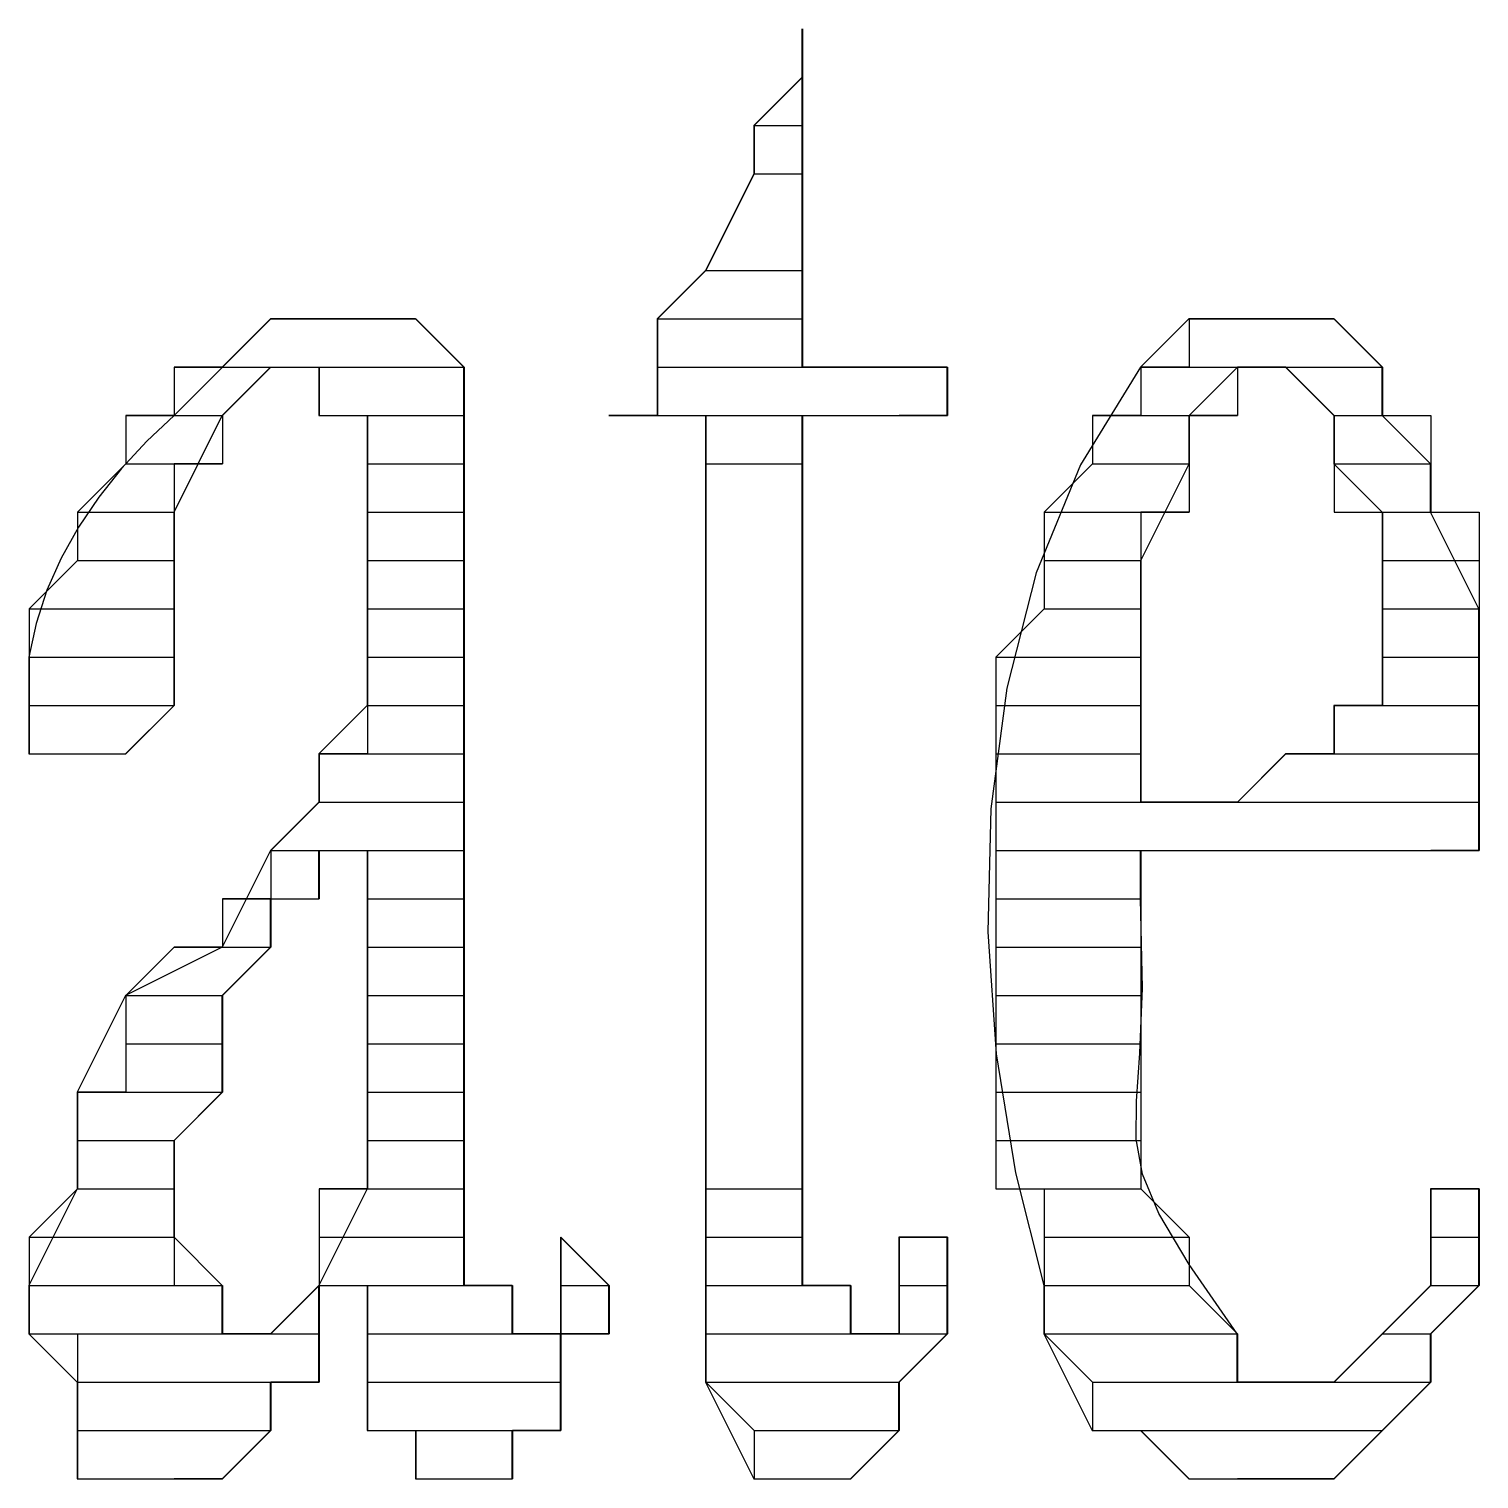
# Model space of a CAD drawing. Header units: metres. Extents: x 45 to 1207, y 17 to 774.
# Drawn here: x 1049.04 to 1056.24, y 48.72 to 55.92 of the extents above; entities that cross this region are included whole.
import ezdxf

# ---------------------------------------------------------------- set-up
doc = ezdxf.new("R2010")
doc.units = ezdxf.units.M

msp = doc.modelspace()

# ---------------------------------------------------------------- linework, layer by layer
for p, q in [((1052.8795, 55.68), (1052.8795, 55.92)), ((1052.8795, 55.92), (1052.8795, 55.68)), ((1052.88, 55.92), (1052.88, 55.92)), ((1052.88, 55.92), (1052.88, 55.68)), ((1052.88, 55.92), (1052.88, 55.68)), ((1052.8795, 55.68), (1052.6395, 55.44)), ((1052.88, 55.68), (1052.64, 55.44)), ((1052.8795, 54.24), (1052.8795, 55.68)), ((1052.88, 55.68), (1052.88, 55.68)), ((1052.88, 55.68), (1052.88, 55.68)), ((1052.88, 55.68), (1052.88, 55.68)), ((1052.88, 55.68), (1052.88, 55.68)), ((1052.88, 55.68), (1052.88, 55.68)), ((1052.88, 55.68), (1052.88, 55.68)), ((1052.88, 55.68), (1052.88, 55.44)), ((1052.6395, 55.44), (1052.6395, 55.2)), ((1052.64, 55.44), (1052.88, 55.44)), ((1052.64, 55.44), (1052.64, 55.2)), ((1052.64, 55.44), (1052.88, 55.44)), ((1052.88, 55.44), (1052.88, 55.2)), ((1052.6395, 55.2), (1052.3995, 54.72)), ((1052.64, 55.2), (1052.4, 54.72)), ((1052.64, 55.2), (1052.88, 55.2)), ((1052.64, 55.2), (1052.88, 55.2)), ((1052.88, 55.2), (1052.88, 54.72)), ((1052.3995, 54.72), (1052.1595, 54.48)), ((1052.4, 54.72), (1052.16, 54.48)), ((1052.4, 54.72), (1052.88, 54.72)), ((1052.4, 54.72), (1052.88, 54.72)), ((1052.88, 54.72), (1052.88, 54.48)), ((1050.2395, 54.48), (1049.7595, 54)), ((1050.24, 54.48), (1050, 54.24)), ((1050.9595, 54.48), (1050.2395, 54.48)), ((1050.48, 54.48), (1050.24, 54.48)), ((1050.24, 54.48), (1050.96, 54.48)), ((1050.24, 54.48), (1050.96, 54.48)), ((1050.24, 54.48), (1050.96, 54.48)), ((1050.24, 54.48), (1050.96, 54.48)), ((1050.24, 54.48), (1050.96, 54.48)), ((1050.24, 54.48), (1050.96, 54.48)), ((1050.48, 54.48), (1050.72, 54.48)), ((1050.48, 54.48), (1050.96, 54.48)), ((1051.1995, 54.24), (1050.9595, 54.48)), ((1050.96, 54.48), (1051.2, 54.24)), ((1052.1595, 54.48), (1052.1595, 54)), ((1052.16, 54.48), (1052.88, 54.48)), ((1052.16, 54.48), (1052.16, 54.24)), ((1052.16, 54.48), (1052.88, 54.48)), ((1052.88, 54.48), (1052.88, 54.24)), ((1054.7996, 54.48), (1054.5596, 54.24)), ((1055.5195, 54.48), (1054.7996, 54.48)), ((1055.28, 54.48), (1054.8, 54.48)), ((1054.8, 54.48), (1055.52, 54.48)), ((1054.8, 54.48), (1054.8, 54.24)), ((1054.8, 54.48), (1055.52, 54.48)), ((1055.7595, 54.24), (1055.5195, 54.48)), ((1055.52, 54.48), (1055.76, 54.24)), ((1050, 54.24), (1049.76, 54.24)), ((1049.76, 54.24), (1051.2, 54.24)), ((1049.76, 54.24), (1050.24, 54.24)), ((1049.76, 54.24), (1050.24, 54.24)), ((1049.76, 54.24), (1050.24, 54.24)), ((1049.76, 54.24), (1050.24, 54.24)), ((1049.76, 54.24), (1049.76, 54)), ((1049.76, 54.24), (1050.24, 54.24)), ((1049.9995, 54), (1050.2395, 54.24)), ((1050, 54.24), (1051.2, 54.24)), ((1050, 54.24), (1051.2, 54.24)), ((1050, 54.24), (1051.2, 54.24)), ((1050, 54.24), (1051.2, 54.24)), ((1050, 54.24), (1051.2, 54.24)), ((1050, 54.24), (1051.2, 54.24)), ((1050.24, 54.24), (1050, 54)), ((1050.2395, 54.24), (1050.4795, 54.24)), ((1050.24, 54.24), (1051.2, 54.24)), ((1050.24, 54.24), (1051.2, 54.24)), ((1050.4795, 54.24), (1050.4795, 54)), ((1050.48, 54.24), (1051.2, 54.24)), ((1050.48, 54.24), (1051.2, 54.24)), ((1050.48, 54.24), (1050.48, 54)), ((1050.48, 54.24), (1051.2, 54.24)), ((1051.1995, 53.76), (1051.1995, 54.24)), ((1051.2, 54.24), (1051.2, 54)), ((1052.16, 54.24), (1052.88, 54.24)), ((1052.16, 54.24), (1053.6, 54.24)), ((1052.16, 54.24), (1053.6, 54.24)), ((1052.16, 54.24), (1053.6, 54.24)), ((1052.16, 54.24), (1053.6, 54.24)), ((1052.16, 54.24), (1052.16, 54)), ((1052.16, 54.24), (1053.6, 54.24)), ((1053.5995, 54.24), (1052.8795, 54.24)), ((1052.88, 54.24), (1053.36, 54.24)), ((1053.36, 54.24), (1053.36, 54.24)), ((1053.5995, 54), (1053.5995, 54.24)), ((1053.6, 54.24), (1053.6, 54)), ((1054.8, 54.24), (1054.5601, 54.24)), ((1054.5601, 54.24), (1055.76, 54.24)), ((1054.5601, 54.24), (1055.76, 54.24)), ((1054.5601, 54.24), (1055.76, 54.24)), ((1054.5601, 54.24), (1055.04, 54.24)), ((1054.5601, 54.24), (1055.28, 54.24)), ((1054.5601, 54.24), (1054.5601, 54)), ((1054.5601, 54.24), (1055.04, 54.24)), ((1054.7999, 54), (1055.0399, 54.24)), ((1054.8, 54.24), (1055.76, 54.24)), ((1054.8, 54.24), (1055.76, 54.24)), ((1055.0399, 54.24), (1055.2799, 54.24)), ((1055.28, 54.24), (1055.04, 54.24)), ((1055.04, 54.24), (1055.04, 54)), ((1055.2799, 54.24), (1055.5199, 54)), ((1055.28, 54.24), (1055.76, 54.24)), ((1055.28, 54.24), (1055.76, 54.24)), ((1055.28, 54.24), (1055.52, 54)), ((1055.28, 54.24), (1055.76, 54.24)), ((1055.7595, 54), (1055.7595, 54.24)), ((1055.76, 54.24), (1055.76, 54)), ((1049.76, 54), (1049.52, 54)), ((1049.52, 54), (1050, 54)), ((1049.52, 54), (1050, 54)), ((1049.52, 54), (1050, 54)), ((1049.52, 54), (1049.52, 53.76)), ((1049.52, 54), (1050, 54)), ((1049.7595, 53.52), (1049.9995, 54)), ((1049.76, 54), (1050, 54)), ((1049.76, 54), (1050, 54)), ((1049.76, 54), (1050, 54)), ((1049.76, 54), (1050, 54)), ((1050, 54), (1050, 53.76)), ((1050.4795, 54), (1050.7195, 54)), ((1050.48, 54), (1051.2, 54)), ((1050.48, 54), (1051.2, 54)), ((1050.48, 54), (1051.2, 54)), ((1050.48, 54), (1051.2, 54)), ((1050.48, 54), (1051.2, 54)), ((1050.7195, 54), (1050.7195, 52.56)), ((1050.72, 54), (1051.2, 54)), ((1050.72, 54), (1051.2, 54)), ((1050.72, 54), (1050.72, 53.76)), ((1050.72, 54), (1051.2, 54)), ((1051.2, 54), (1051.2, 53.76)), ((1052.1595, 54), (1051.9196, 54)), ((1051.9196, 54), (1052.3995, 54)), ((1052.16, 54), (1051.92, 54)), ((1051.92, 54), (1053.6, 54)), ((1051.92, 54), (1053.6001, 54)), ((1051.92, 54), (1053.6001, 54)), ((1051.92, 54), (1053.36, 54)), ((1051.92, 54), (1053.6001, 54)), ((1052.16, 54), (1053.6, 54)), ((1052.16, 54), (1053.6, 54)), ((1052.16, 54), (1053.36, 54)), ((1052.16, 54), (1053.36, 54)), ((1052.16, 54), (1053.36, 54)), ((1052.16, 54), (1053.36, 54)), ((1052.16, 54), (1052.16, 54)), ((1052.16, 54), (1052.4, 54)), ((1052.3995, 54), (1052.3995, 49.2)), ((1052.4, 54), (1052.4, 54)), ((1052.4, 54), (1052.4, 53.76)), ((1052.4, 54), (1052.88, 54)), ((1052.8795, 49.68), (1052.8795, 54)), ((1052.8795, 54), (1053.5995, 54)), ((1052.88, 54), (1053.12, 54)), ((1052.88, 54), (1052.88, 53.76)), ((1053.12, 54), (1053.36, 54)), ((1053.6001, 54), (1053.36, 54)), ((1054.5601, 54), (1054.3201, 54)), ((1054.3201, 54), (1054.8, 54)), ((1054.3201, 54), (1054.3201, 53.76)), ((1054.3201, 54), (1054.8, 54)), ((1054.5601, 54), (1055.04, 54)), ((1054.5601, 54), (1055.04, 54)), ((1054.7999, 53.76), (1054.7999, 54)), ((1055.04, 54), (1054.8, 54)), ((1054.8, 54), (1054.8, 53.76)), ((1055.5199, 54), (1055.5199, 53.76)), ((1055.52, 54), (1055.76, 54)), ((1055.52, 54), (1056, 54)), ((1055.52, 54), (1056, 54)), ((1055.52, 54), (1055.52, 53.76)), ((1055.52, 54), (1056, 54)), ((1055.9995, 53.76), (1055.7595, 54)), ((1056, 54), (1056, 53.76)), ((1049.52, 53.76), (1049.28, 53.52)), ((1049.52, 53.76), (1050, 53.76)), ((1049.52, 53.76), (1049.76, 53.76)), ((1049.52, 53.76), (1050, 53.76)), ((1049.52, 53.76), (1049.76, 53.76)), ((1050, 53.76), (1049.76, 53.76)), ((1049.76, 53.76), (1049.76, 53.52)), ((1050.72, 53.76), (1051.2, 53.76)), ((1050.72, 53.76), (1051.2, 53.76)), ((1050.72, 53.76), (1051.2, 53.76)), ((1050.72, 53.76), (1050.72, 53.52)), ((1050.72, 53.76), (1051.2, 53.76)), ((1051.1995, 49.68), (1051.1995, 53.76)), ((1051.2, 53.76), (1051.2, 53.52)), ((1052.4, 53.76), (1052.88, 53.76)), ((1052.4, 53.76), (1052.88, 53.76)), ((1052.4, 53.76), (1052.88, 53.76)), ((1052.4, 53.76), (1052.88, 53.76)), ((1052.4, 53.76), (1052.88, 53.76)), ((1052.4, 53.76), (1052.88, 53.76)), ((1052.4, 53.76), (1052.88, 53.76)), ((1052.4, 53.76), (1052.88, 53.76)), ((1052.4, 53.76), (1052.88, 53.76)), ((1052.4, 53.76), (1052.4, 50.16)), ((1052.4, 53.76), (1052.88, 53.76)), ((1052.88, 53.76), (1052.88, 50.16)), ((1054.3201, 53.76), (1054.0801, 53.52)), ((1054.3201, 53.76), (1054.8, 53.76)), ((1054.3201, 53.76), (1054.8, 53.76)), ((1054.3201, 53.76), (1054.8, 53.76)), ((1054.3201, 53.76), (1054.8, 53.76)), ((1054.3201, 53.76), (1054.8, 53.76)), ((1054.3201, 53.76), (1054.8, 53.76)), ((1054.5599, 53.28), (1054.7999, 53.76)), ((1054.8, 53.76), (1054.8, 53.52)), ((1055.5199, 53.76), (1055.7599, 53.52)), ((1055.52, 53.76), (1056, 53.76)), ((1055.52, 53.76), (1056, 53.76)), ((1055.52, 53.76), (1056, 53.76)), ((1055.52, 53.76), (1056, 53.76)), ((1055.52, 53.76), (1056, 53.76)), ((1055.52, 53.76), (1055.52, 53.52)), ((1055.52, 53.76), (1056, 53.76)), ((1055.9995, 53.52), (1055.9995, 53.76)), ((1056, 53.76), (1056, 53.52)), ((1049.28, 53.52), (1049.76, 53.52)), ((1049.28, 53.52), (1049.76, 53.52)), ((1049.28, 53.52), (1049.76, 53.52)), ((1049.28, 53.52), (1049.28, 53.28)), ((1049.28, 53.52), (1049.76, 53.52)), ((1049.7595, 52.56), (1049.7595, 53.52)), ((1049.76, 53.52), (1049.76, 53.28)), ((1050.72, 53.52), (1051.2, 53.52)), ((1050.72, 53.52), (1051.2, 53.52)), ((1050.72, 53.52), (1051.2, 53.52)), ((1050.72, 53.52), (1050.72, 53.28)), ((1050.72, 53.52), (1051.2, 53.52)), ((1051.2, 53.52), (1051.2, 53.28)), ((1054.08, 53.52), (1054.5599, 53.52)), ((1054.08, 53.52), (1054.7999, 53.52)), ((1054.08, 53.52), (1054.5599, 53.52)), ((1054.08, 53.52), (1054.5599, 53.52)), ((1054.08, 53.52), (1054.08, 53.28)), ((1054.08, 53.52), (1054.5599, 53.52)), ((1054.0801, 53.52), (1054.8, 53.52)), ((1054.7999, 53.52), (1054.5599, 53.52)), ((1054.5599, 53.52), (1054.5599, 53.28)), ((1055.52, 53.52), (1056, 53.52)), ((1055.52, 53.52), (1056, 53.52)), ((1055.52, 53.52), (1056, 53.52)), ((1055.7599, 53.52), (1055.7599, 53.04)), ((1055.76, 53.52), (1056.24, 53.52)), ((1055.76, 53.52), (1056.24, 53.52)), ((1055.76, 53.52), (1055.76, 53.28)), ((1055.76, 53.52), (1056.24, 53.52)), ((1056.2395, 53.04), (1055.9995, 53.52)), ((1056.24, 53.52), (1056.24, 53.28)), ((1049.28, 53.28), (1049.04, 53.04)), ((1049.28, 53.28), (1049.76, 53.28)), ((1049.28, 53.28), (1049.76, 53.28)), ((1049.28, 53.28), (1049.76, 53.28)), ((1049.28, 53.28), (1049.76, 53.28)), ((1049.76, 53.28), (1049.76, 53.04)), ((1050.72, 53.28), (1051.2, 53.28)), ((1050.72, 53.28), (1051.2, 53.28)), ((1050.72, 53.28), (1051.2, 53.28)), ((1050.72, 53.28), (1050.72, 53.04)), ((1050.72, 53.28), (1051.2, 53.28)), ((1051.2, 53.28), (1051.2, 53.04)), ((1054.08, 53.28), (1054.5599, 53.28)), ((1054.08, 53.28), (1054.08, 53.04)), ((1054.08, 53.28), (1054.5599, 53.28)), ((1054.5599, 53.28), (1054.5599, 53.04)), ((1054.5599, 52.08), (1054.5599, 53.28)), ((1055.76, 53.28), (1056.24, 53.28)), ((1055.76, 53.28), (1055.76, 53.04)), ((1055.76, 53.28), (1056.24, 53.28)), ((1056.24, 53.28), (1056.24, 53.04)), ((1049.04, 53.04), (1049.76, 53.04)), ((1049.04, 53.04), (1049.04, 52.8)), ((1049.04, 53.04), (1049.76, 53.04)), ((1049.76, 53.04), (1049.76, 52.8)), ((1050.72, 53.04), (1051.2, 53.04)), ((1050.72, 53.04), (1050.72, 52.8)), ((1050.72, 53.04), (1051.2, 53.04)), ((1051.2, 53.04), (1051.2, 52.8)), ((1054.08, 53.04), (1053.84, 52.8)), ((1054.08, 53.04), (1054.5599, 53.04)), ((1054.08, 53.04), (1054.5599, 53.04)), ((1054.08, 53.04), (1054.5599, 53.04)), ((1054.08, 53.04), (1054.5599, 53.04)), ((1054.08, 53.04), (1054.5599, 53.04)), ((1054.08, 53.04), (1054.5599, 53.04)), ((1054.08, 53.04), (1054.5599, 53.04)), ((1054.08, 53.04), (1054.5599, 53.04)), ((1054.5599, 53.04), (1054.5599, 52.8)), ((1055.7599, 53.04), (1055.7599, 52.56)), ((1055.76, 53.04), (1056.24, 53.04)), ((1055.76, 53.04), (1056.24, 53.04)), ((1055.76, 53.04), (1056.24, 53.04)), ((1055.76, 53.04), (1056.24, 53.04)), ((1055.76, 53.04), (1056.24, 53.04)), ((1055.76, 53.04), (1056.24, 53.04)), ((1055.76, 53.04), (1056.24, 53.04)), ((1055.76, 53.04), (1055.76, 52.8)), ((1055.76, 53.04), (1056.24, 53.04)), ((1056.2395, 51.84), (1056.2395, 53.04)), ((1056.24, 53.04), (1056.24, 52.8)), ((1049.0394, 52.8), (1049.0394, 52.32)), ((1049.04, 52.8), (1049.76, 52.8)), ((1049.04, 52.8), (1049.76, 52.8)), ((1049.04, 52.8), (1049.76, 52.8)), ((1049.04, 52.8), (1049.04, 52.56)), ((1049.04, 52.8), (1049.76, 52.8)), ((1049.76, 52.8), (1049.76, 52.56)), ((1050.72, 52.8), (1051.2, 52.8)), ((1050.72, 52.8), (1051.2, 52.8)), ((1050.72, 52.8), (1051.2, 52.8)), ((1050.72, 52.8), (1050.72, 52.56)), ((1050.72, 52.8), (1051.2, 52.8)), ((1051.2, 52.8), (1051.2, 52.56)), ((1053.84, 52.8), (1054.5599, 52.8)), ((1053.84, 52.8), (1054.5599, 52.8)), ((1053.84, 52.8), (1054.5599, 52.8)), ((1053.84, 52.8), (1054.5599, 52.8)), ((1053.84, 52.8), (1054.5599, 52.8)), ((1053.84, 52.8), (1053.84, 52.56)), ((1053.84, 52.8), (1054.5599, 52.8)), ((1054.5599, 52.8), (1054.5599, 52.56)), ((1055.76, 52.8), (1056.24, 52.8)), ((1055.76, 52.8), (1056.24, 52.8)), ((1055.76, 52.8), (1056.24, 52.8)), ((1055.76, 52.8), (1056.24, 52.8)), ((1055.76, 52.8), (1056.24, 52.8)), ((1055.76, 52.8), (1055.76, 52.56)), ((1055.76, 52.8), (1056.24, 52.8)), ((1056.24, 52.8), (1056.24, 52.56)), ((1049.04, 52.56), (1049.76, 52.56)), ((1049.04, 52.56), (1049.76, 52.56)), ((1049.04, 52.56), (1049.76, 52.56)), ((1049.04, 52.56), (1049.04, 52.32)), ((1049.04, 52.56), (1049.76, 52.56)), ((1049.5194, 52.32), (1049.7595, 52.56)), ((1049.76, 52.56), (1049.52, 52.32)), ((1050.7195, 52.56), (1050.4795, 52.32)), ((1050.72, 52.56), (1051.2, 52.56)), ((1050.72, 52.56), (1051.2, 52.56)), ((1050.72, 52.56), (1051.2, 52.56)), ((1050.72, 52.56), (1050.72, 52.32)), ((1050.72, 52.56), (1051.2, 52.56)), ((1051.2, 52.56), (1051.2, 52.32)), ((1053.84, 52.56), (1054.5599, 52.56)), ((1053.84, 52.56), (1054.5599, 52.56)), ((1053.84, 52.56), (1054.5599, 52.56)), ((1053.84, 52.56), (1054.5599, 52.56)), ((1053.84, 52.56), (1054.5599, 52.56)), ((1053.84, 52.56), (1054.5599, 52.56)), ((1053.84, 52.56), (1054.5599, 52.56)), ((1053.84, 52.56), (1053.84, 52.32)), ((1053.84, 52.56), (1054.5599, 52.56)), ((1054.5599, 52.56), (1054.5599, 52.32)), ((1055.7599, 52.56), (1055.5199, 52.56)), ((1055.5199, 52.56), (1055.5199, 52.32)), ((1055.76, 52.56), (1055.52, 52.56)), ((1055.52, 52.56), (1056.24, 52.56)), ((1055.52, 52.56), (1056.24, 52.56)), ((1055.52, 52.56), (1056.24, 52.56)), ((1055.52, 52.56), (1055.52, 52.32)), ((1055.52, 52.56), (1056.24, 52.56)), ((1055.76, 52.56), (1056.24, 52.56)), ((1055.76, 52.56), (1056.24, 52.56)), ((1055.76, 52.56), (1056.24, 52.56)), ((1055.76, 52.56), (1056.24, 52.56)), ((1056.24, 52.56), (1056.24, 52.32)), ((1049.0394, 52.32), (1049.5194, 52.32)), ((1049.04, 52.32), (1049.52, 52.32)), ((1049.04, 52.32), (1049.52, 52.32)), ((1049.04, 52.32), (1049.52, 52.32)), ((1049.28, 52.32), (1049.52, 52.32)), ((1049.28, 52.32), (1049.52, 52.32)), ((1049.28, 52.32), (1049.52, 52.32)), ((1050.4795, 52.32), (1050.4795, 52.08)), ((1050.72, 52.32), (1050.48, 52.32)), ((1050.48, 52.32), (1051.2, 52.32)), ((1050.48, 52.32), (1051.2, 52.32)), ((1050.48, 52.32), (1051.2, 52.32)), ((1050.48, 52.32), (1051.2, 52.32)), ((1050.48, 52.32), (1051.2, 52.32)), ((1050.48, 52.32), (1050.48, 52.08)), ((1050.48, 52.32), (1051.2, 52.32)), ((1050.72, 52.32), (1051.2, 52.32)), ((1050.72, 52.32), (1051.2, 52.32)), ((1051.2, 52.32), (1051.2, 52.08)), ((1053.84, 52.32), (1054.5599, 52.32)), ((1053.84, 52.32), (1054.5599, 52.32)), ((1053.84, 52.32), (1054.5599, 52.32)), ((1053.84, 52.32), (1054.5599, 52.32)), ((1053.84, 52.32), (1054.5599, 52.32)), ((1053.84, 52.32), (1054.5599, 52.32)), ((1053.84, 52.32), (1054.5599, 52.32)), ((1053.84, 52.32), (1054.5599, 52.32)), ((1053.84, 52.32), (1054.5599, 52.32)), ((1053.84, 52.32), (1054.5599, 52.32)), ((1053.84, 52.32), (1054.5599, 52.32)), ((1053.84, 52.32), (1054.5599, 52.32)), ((1053.84, 52.32), (1054.5599, 52.32)), ((1053.84, 52.32), (1053.84, 52.08)), ((1053.84, 52.32), (1054.5599, 52.32)), ((1054.5599, 52.32), (1054.5599, 52.08)), ((1055.2799, 52.32), (1055.0399, 52.08)), ((1055.28, 52.32), (1055.04, 52.08)), ((1055.5199, 52.32), (1055.2799, 52.32)), ((1055.52, 52.32), (1055.28, 52.32)), ((1055.28, 52.32), (1056.24, 52.32)), ((1055.28, 52.32), (1056.24, 52.32)), ((1055.28, 52.32), (1056.24, 52.32)), ((1055.28, 52.32), (1056.24, 52.32)), ((1055.28, 52.32), (1056.24, 52.32)), ((1055.28, 52.32), (1056.24, 52.32)), ((1055.52, 52.32), (1056.24, 52.32)), ((1055.52, 52.32), (1056.24, 52.32)), ((1055.52, 52.32), (1056.24, 52.32)), ((1055.52, 52.32), (1056.24, 52.32)), ((1055.52, 52.32), (1056.24, 52.32)), ((1055.52, 52.32), (1056.24, 52.32)), ((1055.52, 52.32), (1056.24, 52.32)), ((1055.52, 52.32), (1056.24, 52.32)), ((1056.24, 52.32), (1056.24, 52.08)), ((1050.4795, 52.08), (1050.2395, 51.84)), ((1050.48, 52.08), (1050.24, 51.84)), ((1050.48, 52.08), (1051.2, 52.08)), ((1050.48, 52.08), (1051.2, 52.08)), ((1051.2, 52.08), (1051.2, 51.84)), ((1053.84, 52.08), (1054.5599, 52.08)), ((1053.84, 52.08), (1054.7999, 52.08)), ((1053.84, 52.08), (1054.7999, 52.08)), ((1053.84, 52.08), (1056.24, 52.08)), ((1053.84, 52.08), (1056.24, 52.08)), ((1053.84, 52.08), (1056.24, 52.08)), ((1053.84, 52.08), (1056.24, 52.08)), ((1053.84, 52.08), (1056.24, 52.08)), ((1053.84, 52.08), (1056.24, 52.08)), ((1053.84, 52.08), (1053.84, 51.84)), ((1053.84, 52.08), (1056.24, 52.08)), ((1055.0399, 52.08), (1054.5599, 52.08)), ((1054.8, 52.08), (1055.04, 52.08)), ((1055.04, 52.08), (1056.24, 52.08)), ((1055.04, 52.08), (1056.24, 52.08)), ((1055.04, 52.08), (1056.24, 52.08)), ((1056.24, 52.08), (1056.24, 51.84)), ((1050.2395, 51.84), (1049.9995, 51.36)), ((1050.24, 51.84), (1051.2, 51.84)), ((1050.24, 51.84), (1050.48, 51.84)), ((1050.24, 51.84), (1050.48, 51.84)), ((1050.24, 51.84), (1050.48, 51.84)), ((1050.24, 51.84), (1050.48, 51.84)), ((1050.24, 51.84), (1050.48, 51.84)), ((1050.24, 51.84), (1050.48, 51.84)), ((1050.24, 51.84), (1050.48, 51.84)), ((1050.24, 51.84), (1050.48, 51.84)), ((1050.24, 51.84), (1050.24, 51.6)), ((1050.24, 51.84), (1050.48, 51.84)), ((1050.4795, 51.6), (1050.4795, 51.84)), ((1050.4795, 51.84), (1050.7195, 51.84)), ((1050.48, 51.84), (1050.72, 51.84)), ((1050.48, 51.84), (1050.48, 51.6)), ((1050.7195, 51.84), (1050.7195, 50.88)), ((1050.72, 51.84), (1051.2, 51.84)), ((1050.72, 51.84), (1051.2, 51.84)), ((1050.72, 51.84), (1051.2, 51.84)), ((1050.72, 51.84), (1051.2, 51.84)), ((1050.72, 51.84), (1051.2, 51.84)), ((1050.72, 51.84), (1051.2, 51.84)), ((1050.72, 51.84), (1051.2, 51.84)), ((1050.72, 51.84), (1051.2, 51.84)), ((1050.72, 51.84), (1050.72, 51.6)), ((1050.72, 51.84), (1051.2, 51.84)), ((1051.2, 51.84), (1051.2, 51.6)), ((1053.84, 51.84), (1056.24, 51.84)), ((1053.84, 51.84), (1056, 51.84)), ((1053.84, 51.84), (1056.24, 51.84)), ((1053.84, 51.84), (1054.5599, 51.84)), ((1053.84, 51.84), (1054.5599, 51.84)), ((1053.84, 51.84), (1054.5599, 51.84)), ((1053.84, 51.84), (1054.5599, 51.84)), ((1053.84, 51.84), (1053.84, 51.6)), ((1053.84, 51.84), (1054.5599, 51.84)), ((1054.5596, 51.6), (1054.5596, 51.84)), ((1054.5596, 51.84), (1055.9995, 51.84)), ((1054.5599, 51.84), (1054.5599, 51.6)), ((1054.5601, 51.84), (1056, 51.84)), ((1055.9995, 51.84), (1056.2395, 51.84)), ((1056.24, 51.84), (1056, 51.84)), ((1050.24, 51.6), (1050, 51.6)), ((1050, 51.6), (1050, 51.36)), ((1050, 51.6), (1050.24, 51.6)), ((1050.2395, 51.36), (1050.2395, 51.6)), ((1050.2395, 51.6), (1050.4795, 51.6)), ((1050.24, 51.6), (1050.48, 51.6)), ((1050.24, 51.6), (1050.48, 51.6)), ((1050.24, 51.6), (1050.24, 51.36)), ((1050.72, 51.6), (1051.2, 51.6)), ((1050.72, 51.6), (1051.2, 51.6)), ((1050.72, 51.6), (1051.2, 51.6)), ((1050.72, 51.6), (1050.72, 51.36)), ((1050.72, 51.6), (1051.2, 51.6)), ((1051.2, 51.6), (1051.2, 51.36)), ((1053.84, 51.6), (1054.5599, 51.6)), ((1053.84, 51.6), (1054.5599, 51.6)), ((1053.84, 51.6), (1054.5599, 51.6)), ((1053.84, 51.6), (1053.84, 51.36)), ((1053.84, 51.6), (1054.5599, 51.6)), ((1054.5599, 51.6), (1054.5599, 51.36)), ((1049.9995, 51.36), (1049.5194, 51.12)), ((1049.76, 51.36), (1049.52, 51.12)), ((1050, 51.36), (1049.76, 51.36)), ((1049.76, 51.36), (1050.24, 51.36)), ((1049.76, 51.36), (1050.24, 51.36)), ((1049.9995, 51.12), (1050.2395, 51.36)), ((1050, 51.36), (1050.24, 51.36)), ((1050, 51.36), (1050.24, 51.36)), ((1050.24, 51.36), (1050, 51.12)), ((1050.72, 51.36), (1051.2, 51.36)), ((1050.72, 51.36), (1051.2, 51.36)), ((1050.72, 51.36), (1051.2, 51.36)), ((1050.72, 51.36), (1050.72, 51.12)), ((1050.72, 51.36), (1051.2, 51.36)), ((1051.2, 51.36), (1051.2, 51.12)), ((1053.84, 51.36), (1054.5599, 51.36)), ((1053.84, 51.36), (1053.84, 51.12)), ((1053.84, 51.36), (1054.5599, 51.36)), ((1054.5599, 51.36), (1054.5599, 51.12)), ((1049.5194, 51.12), (1049.2794, 50.64)), ((1049.52, 51.12), (1050, 51.12)), ((1049.52, 51.12), (1050, 51.12)), ((1049.52, 51.12), (1050, 51.12)), ((1049.52, 51.12), (1049.52, 50.88)), ((1049.52, 51.12), (1050, 51.12)), ((1049.9995, 50.64), (1049.9995, 51.12)), ((1050, 51.12), (1050, 50.88)), ((1050.72, 51.12), (1051.2, 51.12)), ((1050.72, 51.12), (1051.2, 51.12)), ((1050.72, 51.12), (1051.2, 51.12)), ((1050.72, 51.12), (1050.72, 50.88)), ((1050.72, 51.12), (1051.2, 51.12)), ((1051.2, 51.12), (1051.2, 50.88)), ((1053.84, 51.12), (1054.5599, 51.12)), ((1053.84, 51.12), (1053.84, 50.88)), ((1053.84, 51.12), (1054.5599, 51.12)), ((1054.5599, 51.12), (1054.5599, 50.88)), ((1049.52, 50.88), (1050, 50.88)), ((1049.52, 50.88), (1049.52, 50.64)), ((1049.52, 50.88), (1050, 50.88)), ((1050, 50.88), (1050, 50.64)), ((1050.7195, 50.88), (1050.7195, 50.16)), ((1050.72, 50.88), (1051.2, 50.88)), ((1050.72, 50.88), (1050.72, 50.64)), ((1050.72, 50.88), (1051.2, 50.88)), ((1051.2, 50.88), (1051.2, 50.64)), ((1053.84, 50.88), (1054.5599, 50.88)), ((1053.84, 50.88), (1053.84, 50.64)), ((1053.84, 50.88), (1054.5599, 50.88)), ((1054.5599, 50.88), (1054.5599, 50.64)), ((1049.2794, 50.64), (1049.2794, 50.16)), ((1049.52, 50.64), (1049.28, 50.64)), ((1049.28, 50.64), (1050, 50.64)), ((1049.28, 50.64), (1049.28, 50.4)), ((1049.28, 50.64), (1050, 50.64)), ((1049.52, 50.64), (1050, 50.64)), ((1049.52, 50.64), (1050, 50.64)), ((1049.7595, 50.4), (1049.9995, 50.64)), ((1050, 50.64), (1049.76, 50.4)), ((1050.72, 50.64), (1051.2, 50.64)), ((1050.72, 50.64), (1051.2, 50.64)), ((1050.72, 50.64), (1051.2, 50.64)), ((1050.72, 50.64), (1050.72, 50.4)), ((1050.72, 50.64), (1051.2, 50.64)), ((1051.2, 50.64), (1051.2, 50.4)), ((1053.84, 50.64), (1054.5599, 50.64)), ((1053.84, 50.64), (1053.84, 50.4)), ((1053.84, 50.64), (1054.5599, 50.64)), ((1054.5599, 50.64), (1054.5599, 50.4)), ((1049.28, 50.4), (1049.76, 50.4)), ((1049.28, 50.4), (1049.28, 50.16)), ((1049.28, 50.4), (1049.76, 50.4)), ((1049.7595, 49.92), (1049.7595, 50.4)), ((1049.76, 50.4), (1049.76, 50.16)), ((1050.72, 50.4), (1051.2, 50.4)), ((1050.72, 50.4), (1050.72, 50.16)), ((1050.72, 50.4), (1051.2, 50.4)), ((1051.2, 50.4), (1051.2, 50.16)), ((1053.84, 50.4), (1054.5599, 50.4)), ((1053.84, 50.4), (1053.84, 50.16)), ((1053.84, 50.4), (1054.5599, 50.4)), ((1054.5599, 50.4), (1054.5599, 50.16)), ((1049.2794, 50.16), (1049.0394, 49.68)), ((1049.28, 50.16), (1049.04, 49.92)), ((1049.28, 50.16), (1049.76, 50.16)), ((1049.28, 50.16), (1049.76, 50.16)), ((1049.28, 50.16), (1049.76, 50.16)), ((1049.28, 50.16), (1049.76, 50.16)), ((1049.28, 50.16), (1049.76, 50.16)), ((1049.28, 50.16), (1049.76, 50.16)), ((1049.28, 50.16), (1049.76, 50.16)), ((1049.28, 50.16), (1049.76, 50.16)), ((1049.76, 50.16), (1049.76, 49.92)), ((1050.7195, 50.16), (1050.4795, 49.68)), ((1050.72, 50.16), (1050.48, 50.16)), ((1050.48, 50.16), (1051.2, 50.16)), ((1050.48, 50.16), (1051.2, 50.16)), ((1050.48, 50.16), (1051.2, 50.16)), ((1050.48, 50.16), (1051.2, 50.16)), ((1050.48, 50.16), (1051.2, 50.16)), ((1050.48, 50.16), (1050.48, 49.92)), ((1050.48, 50.16), (1051.2, 50.16)), ((1050.72, 50.16), (1051.2, 50.16)), ((1050.72, 50.16), (1051.2, 50.16)), ((1051.2, 50.16), (1051.2, 49.92)), ((1052.4, 50.16), (1052.88, 50.16)), ((1052.4, 50.16), (1052.88, 50.16)), ((1052.4, 50.16), (1052.88, 50.16)), ((1052.4, 50.16), (1052.4, 49.92)), ((1052.4, 50.16), (1052.88, 50.16)), ((1052.88, 50.16), (1052.88, 49.92)), ((1053.84, 50.16), (1054.5599, 50.16)), ((1053.84, 50.16), (1054.5599, 50.16)), ((1053.84, 50.16), (1054.5599, 50.16)), ((1053.84, 50.16), (1054.5599, 50.16)), ((1053.84, 50.16), (1054.5599, 50.16)), ((1053.84, 50.16), (1054.5599, 50.16)), ((1053.84, 50.16), (1054.5599, 50.16)), ((1053.84, 50.16), (1054.5599, 50.16)), ((1053.84, 50.16), (1054.5599, 50.16)), ((1054.08, 50.16), (1054.5599, 50.16)), ((1054.08, 50.16), (1054.5599, 50.16)), ((1054.08, 50.16), (1054.08, 49.92)), ((1054.08, 50.16), (1054.5599, 50.16)), ((1054.5599, 50.16), (1054.7999, 49.92)), ((1056.2395, 50.16), (1055.9995, 50.16)), ((1055.9995, 50.16), (1055.9995, 49.68)), ((1056.24, 50.16), (1056, 50.16)), ((1056, 50.16), (1056.24, 50.16)), ((1056, 50.16), (1056.24, 50.16)), ((1056, 50.16), (1056, 49.92)), ((1056, 50.16), (1056.24, 50.16)), ((1056.2395, 49.68), (1056.2395, 50.16)), ((1056.24, 50.16), (1056.24, 50.16)), ((1056.24, 50.16), (1056.24, 50.16)), ((1056.24, 50.16), (1056.24, 50.16)), ((1056.24, 50.16), (1056.24, 50.16)), ((1056.24, 50.16), (1056.24, 50.16)), ((1056.24, 50.16), (1056.24, 50.16)), ((1056.24, 50.16), (1056.24, 49.92)), ((1049.04, 49.92), (1049.76, 49.92)), ((1049.04, 49.92), (1049.76, 49.92)), ((1049.04, 49.92), (1049.76, 49.92)), ((1049.04, 49.92), (1049.04, 49.68)), ((1049.04, 49.92), (1049.76, 49.92)), ((1049.9995, 49.68), (1049.7595, 49.92)), ((1049.76, 49.92), (1049.76, 49.68)), ((1050.48, 49.92), (1051.2, 49.92)), ((1050.48, 49.92), (1051.2, 49.92)), ((1050.48, 49.92), (1051.2, 49.92)), ((1050.48, 49.92), (1050.48, 49.68)), ((1050.48, 49.92), (1051.2, 49.92)), ((1051.2, 49.92), (1051.2, 49.68)), ((1051.9194, 49.68), (1051.6794, 49.92)), ((1051.6794, 49.92), (1051.6794, 49.44)), ((1051.6799, 49.92), (1051.6799, 49.92)), ((1051.6799, 49.92), (1051.6799, 49.68)), ((1051.6799, 49.92), (1051.9199, 49.68)), ((1052.4, 49.92), (1052.88, 49.92)), ((1052.4, 49.92), (1052.88, 49.92)), ((1052.4, 49.92), (1052.88, 49.92)), ((1052.4, 49.92), (1052.88, 49.92)), ((1052.4, 49.92), (1052.88, 49.92)), ((1052.4, 49.92), (1052.88, 49.92)), ((1052.4, 49.92), (1052.88, 49.92)), ((1052.4, 49.92), (1052.88, 49.92)), ((1052.4, 49.92), (1052.88, 49.92)), ((1052.4, 49.92), (1052.4, 49.68)), ((1052.4, 49.92), (1052.88, 49.92)), ((1052.88, 49.92), (1052.88, 49.68)), ((1053.5995, 49.92), (1053.3595, 49.92)), ((1053.3595, 49.92), (1053.3595, 49.44)), ((1053.6, 49.92), (1053.36, 49.92)), ((1053.36, 49.92), (1053.6, 49.92)), ((1053.36, 49.92), (1053.6, 49.92)), ((1053.36, 49.92), (1053.36, 49.68)), ((1053.36, 49.92), (1053.6, 49.92)), ((1053.5995, 49.44), (1053.5995, 49.92)), ((1053.6, 49.92), (1053.6, 49.92)), ((1053.6, 49.92), (1053.6, 49.92)), ((1053.6, 49.92), (1053.6, 49.92)), ((1053.6, 49.92), (1053.6, 49.92)), ((1053.6, 49.92), (1053.6, 49.92)), ((1053.6, 49.92), (1053.6, 49.92)), ((1053.6, 49.92), (1053.6, 49.68)), ((1054.08, 49.92), (1054.7999, 49.92)), ((1054.08, 49.92), (1054.7999, 49.92)), ((1054.08, 49.92), (1054.7999, 49.92)), ((1054.08, 49.92), (1054.08, 49.68)), ((1054.08, 49.92), (1054.7999, 49.92)), ((1054.7999, 49.92), (1054.7999, 49.68)), ((1056, 49.92), (1056.24, 49.92)), ((1056, 49.92), (1056.24, 49.92)), ((1056, 49.92), (1056.24, 49.92)), ((1056, 49.92), (1056, 49.68)), ((1056, 49.92), (1056.24, 49.92)), ((1056.24, 49.92), (1056.24, 49.68)), ((1049.0394, 49.68), (1049.0394, 49.44)), ((1049.04, 49.68), (1049.76, 49.68)), ((1049.04, 49.68), (1049.76, 49.68)), ((1049.04, 49.68), (1049.76, 49.68)), ((1049.04, 49.68), (1049.76, 49.68)), ((1049.04, 49.68), (1049.76, 49.68)), ((1049.04, 49.68), (1049.76, 49.68)), ((1049.04, 49.68), (1049.76, 49.68)), ((1049.04, 49.68), (1049.76, 49.68)), ((1049.04, 49.68), (1049.76, 49.68)), ((1049.04, 49.68), (1049.76, 49.68)), ((1049.04, 49.68), (1049.76, 49.68)), ((1049.04, 49.68), (1050, 49.68)), ((1049.04, 49.68), (1050, 49.68)), ((1049.04, 49.68), (1050, 49.68)), ((1049.04, 49.68), (1050, 49.68)), ((1049.04, 49.68), (1050, 49.68)), ((1049.04, 49.68), (1050, 49.68)), ((1049.04, 49.68), (1050, 49.68)), ((1049.04, 49.68), (1050, 49.68)), ((1049.04, 49.68), (1049.04, 49.44)), ((1049.04, 49.68), (1050, 49.68)), ((1049.9995, 49.44), (1049.9995, 49.68)), ((1050, 49.68), (1050, 49.44)), ((1050.4795, 49.68), (1050.2395, 49.44)), ((1050.48, 49.68), (1050.24, 49.44)), ((1050.4795, 49.2), (1050.4795, 49.68)), ((1050.4795, 49.68), (1050.7195, 49.68)), ((1050.48, 49.68), (1051.2, 49.68)), ((1050.48, 49.68), (1051.2, 49.68)), ((1050.48, 49.68), (1051.2, 49.68)), ((1050.48, 49.68), (1051.2, 49.68)), ((1050.48, 49.68), (1051.2, 49.68)), ((1050.48, 49.68), (1051.2, 49.68)), ((1050.48, 49.68), (1051.2, 49.68)), ((1050.48, 49.68), (1051.2, 49.68)), ((1050.48, 49.68), (1051.2, 49.68)), ((1050.48, 49.68), (1051.2, 49.68)), ((1050.48, 49.68), (1051.2, 49.68)), ((1050.48, 49.68), (1051.2, 49.68)), ((1050.48, 49.68), (1051.2, 49.68)), ((1050.48, 49.68), (1051.2, 49.68)), ((1050.48, 49.68), (1051.2, 49.68)), ((1050.48, 49.68), (1051.2, 49.68)), ((1050.48, 49.68), (1051.2, 49.68)), ((1050.48, 49.68), (1050.48, 49.68)), ((1050.48, 49.68), (1050.72, 49.68)), ((1050.48, 49.68), (1050.48, 49.44)), ((1050.7195, 49.68), (1050.7195, 48.96)), ((1050.72, 49.68), (1051.4399, 49.68)), ((1050.72, 49.68), (1051.4399, 49.68)), ((1050.72, 49.68), (1050.72, 49.44)), ((1050.72, 49.68), (1051.4399, 49.68)), ((1051.4395, 49.68), (1051.1995, 49.68)), ((1051.4395, 49.44), (1051.4395, 49.68)), ((1051.4399, 49.68), (1051.4399, 49.44)), ((1051.6799, 49.68), (1051.9199, 49.68)), ((1051.6799, 49.68), (1051.9199, 49.68)), ((1051.6799, 49.68), (1051.9199, 49.68)), ((1051.6799, 49.68), (1051.9199, 49.68)), ((1051.6799, 49.68), (1051.9199, 49.68)), ((1051.6799, 49.68), (1051.9199, 49.68)), ((1051.6799, 49.68), (1051.9199, 49.68)), ((1051.6799, 49.68), (1051.9199, 49.68)), ((1051.6799, 49.68), (1051.9199, 49.68)), ((1051.6799, 49.68), (1051.9199, 49.68)), ((1051.6799, 49.68), (1051.9199, 49.68)), ((1051.6799, 49.68), (1051.9199, 49.68)), ((1051.6799, 49.68), (1051.9199, 49.68)), ((1051.6799, 49.68), (1051.9199, 49.68)), ((1051.6799, 49.68), (1051.9199, 49.68)), ((1051.6799, 49.68), (1051.9199, 49.68)), ((1051.6799, 49.68), (1051.9199, 49.68)), ((1051.6799, 49.68), (1051.9199, 49.68)), ((1051.6799, 49.68), (1051.9199, 49.68)), ((1051.6799, 49.68), (1051.6799, 49.44)), ((1051.6799, 49.68), (1051.9199, 49.68)), ((1051.9194, 49.44), (1051.9194, 49.68)), ((1051.9199, 49.68), (1051.9199, 49.44)), ((1052.4, 49.68), (1052.88, 49.68)), ((1052.4, 49.68), (1052.88, 49.68)), ((1052.4, 49.68), (1052.88, 49.68)), ((1052.4, 49.68), (1053.12, 49.68)), ((1052.4, 49.68), (1053.12, 49.68)), ((1052.4, 49.68), (1053.12, 49.68)), ((1052.4, 49.68), (1053.12, 49.68)), ((1052.4, 49.68), (1052.4, 49.44)), ((1052.4, 49.68), (1053.12, 49.68)), ((1053.1195, 49.68), (1052.8795, 49.68)), ((1053.1195, 49.44), (1053.1195, 49.68)), ((1053.12, 49.68), (1053.12, 49.44)), ((1053.36, 49.68), (1053.6, 49.68)), ((1053.36, 49.68), (1053.6, 49.68)), ((1053.36, 49.68), (1053.6, 49.68)), ((1053.36, 49.68), (1053.6, 49.68)), ((1053.36, 49.68), (1053.6, 49.68)), ((1053.36, 49.68), (1053.6, 49.68)), ((1053.36, 49.68), (1053.6, 49.68)), ((1053.36, 49.68), (1053.36, 49.44)), ((1053.36, 49.68), (1053.6, 49.68)), ((1053.6, 49.68), (1053.6, 49.44)), ((1054.0795, 49.68), (1054.0795, 49.44)), ((1054.08, 49.68), (1054.7999, 49.68)), ((1054.08, 49.68), (1054.7999, 49.68)), ((1054.08, 49.68), (1054.7999, 49.68)), ((1054.08, 49.68), (1054.7999, 49.68)), ((1054.08, 49.68), (1054.7999, 49.68)), ((1054.08, 49.68), (1054.7999, 49.68)), ((1054.08, 49.68), (1054.7999, 49.68)), ((1054.08, 49.68), (1054.7999, 49.68)), ((1054.08, 49.68), (1054.7999, 49.68)), ((1054.08, 49.68), (1054.08, 49.44)), ((1054.08, 49.68), (1054.7999, 49.68)), ((1054.7999, 49.68), (1055.0399, 49.44)), ((1055.9995, 49.68), (1055.5195, 49.2)), ((1056, 49.68), (1055.76, 49.44)), ((1055.9995, 49.44), (1056.2395, 49.68)), ((1056, 49.68), (1056.24, 49.68)), ((1056, 49.68), (1056.24, 49.68)), ((1056, 49.68), (1056.24, 49.68)), ((1056, 49.68), (1056.24, 49.68)), ((1056, 49.68), (1056.24, 49.68)), ((1056, 49.68), (1056.24, 49.68)), ((1056, 49.68), (1056.24, 49.68)), ((1056, 49.68), (1056.24, 49.68)), ((1056, 49.68), (1056.24, 49.68)), ((1056, 49.68), (1056.24, 49.68)), ((1056.24, 49.68), (1056, 49.44)), ((1049.0394, 49.44), (1049.2794, 49.2)), ((1049.04, 49.44), (1050, 49.44)), ((1049.04, 49.44), (1050, 49.44)), ((1049.04, 49.44), (1050, 49.44)), ((1049.04, 49.44), (1050, 49.44)), ((1049.04, 49.44), (1050, 49.44)), ((1049.04, 49.44), (1050, 49.44)), ((1049.04, 49.44), (1050, 49.44)), ((1049.04, 49.44), (1050, 49.44)), ((1049.04, 49.44), (1050, 49.44)), ((1049.04, 49.44), (1050.48, 49.44)), ((1049.04, 49.44), (1050.48, 49.44)), ((1049.28, 49.44), (1049.28, 49.2)), ((1049.28, 49.44), (1050.48, 49.44)), ((1050.2395, 49.44), (1049.9995, 49.44)), ((1050.24, 49.44), (1050, 49.44)), ((1050, 49.44), (1050.48, 49.44)), ((1050.24, 49.44), (1050.48, 49.44)), ((1050.24, 49.44), (1050.48, 49.44)), ((1050.24, 49.44), (1050.48, 49.44)), ((1050.24, 49.44), (1050.48, 49.44)), ((1050.24, 49.44), (1050.48, 49.44)), ((1050.24, 49.44), (1050.48, 49.44)), ((1050.24, 49.44), (1050.48, 49.44)), ((1050.24, 49.44), (1050.48, 49.44)), ((1050.48, 49.44), (1050.48, 49.2)), ((1050.72, 49.44), (1051.4399, 49.44)), ((1050.72, 49.44), (1051.4399, 49.44)), ((1050.72, 49.44), (1051.4399, 49.44)), ((1050.72, 49.44), (1051.4399, 49.44)), ((1050.72, 49.44), (1051.4399, 49.44)), ((1050.72, 49.44), (1051.4399, 49.44)), ((1050.72, 49.44), (1051.4399, 49.44)), ((1050.72, 49.44), (1051.4399, 49.44)), ((1050.72, 49.44), (1051.4399, 49.44)), ((1050.72, 49.44), (1051.6799, 49.44)), ((1050.72, 49.44), (1051.6799, 49.44)), ((1050.72, 49.44), (1050.72, 49.2)), ((1050.72, 49.44), (1051.6799, 49.44)), ((1051.6794, 49.44), (1051.4395, 49.44)), ((1051.6799, 49.44), (1051.4399, 49.44)), ((1051.4399, 49.44), (1051.9199, 49.44)), ((1051.4399, 49.44), (1051.6799, 49.44)), ((1051.4399, 49.44), (1051.9199, 49.44)), ((1051.4399, 49.44), (1051.6799, 49.44)), ((1051.4399, 49.44), (1051.6799, 49.44)), ((1051.6794, 48.96), (1051.6794, 49.44)), ((1051.6794, 49.44), (1051.9194, 49.44)), ((1051.6799, 49.44), (1051.9199, 49.44)), ((1051.6799, 49.44), (1051.9199, 49.44)), ((1051.6799, 49.44), (1051.9199, 49.44)), ((1051.6799, 49.44), (1051.9199, 49.44)), ((1051.9199, 49.44), (1051.6799, 49.44)), ((1051.6799, 49.44), (1051.6799, 49.2)), ((1052.4, 49.44), (1053.12, 49.44)), ((1052.4, 49.44), (1053.12, 49.44)), ((1052.4, 49.44), (1053.12, 49.44)), ((1052.4, 49.44), (1053.12, 49.44)), ((1052.4, 49.44), (1053.12, 49.44)), ((1052.4, 49.44), (1053.12, 49.44)), ((1052.4, 49.44), (1053.12, 49.44)), ((1052.4, 49.44), (1053.6, 49.44)), ((1052.4, 49.44), (1053.6, 49.44)), ((1052.4, 49.44), (1052.4, 49.2)), ((1052.4, 49.44), (1053.6, 49.44)), ((1053.3595, 49.44), (1053.1195, 49.44)), ((1053.36, 49.44), (1053.12, 49.44)), ((1053.12, 49.44), (1053.6, 49.44)), ((1053.12, 49.44), (1053.6, 49.44)), ((1053.12, 49.44), (1053.6, 49.44)), ((1053.3595, 49.2), (1053.5995, 49.44)), ((1053.36, 49.44), (1053.6, 49.44)), ((1053.36, 49.44), (1053.6, 49.44)), ((1053.36, 49.44), (1053.6, 49.44)), ((1053.36, 49.44), (1053.6, 49.44)), ((1053.6, 49.44), (1053.36, 49.2)), ((1054.0795, 49.44), (1054.3195, 48.96)), ((1054.08, 49.44), (1055.0399, 49.44)), ((1054.08, 49.44), (1055.0399, 49.44)), ((1054.08, 49.44), (1055.0399, 49.44)), ((1054.08, 49.44), (1055.0399, 49.44)), ((1054.08, 49.44), (1055.0399, 49.44)), ((1054.08, 49.44), (1055.0399, 49.44)), ((1054.08, 49.44), (1055.0399, 49.44)), ((1054.08, 49.44), (1054.3199, 49.2)), ((1054.08, 49.44), (1055.0399, 49.44)), ((1055.0396, 49.2), (1055.0396, 49.44)), ((1055.0399, 49.44), (1055.0399, 49.2)), ((1055.76, 49.44), (1055.52, 49.2)), ((1055.76, 49.44), (1056, 49.44)), ((1055.76, 49.44), (1056, 49.44)), ((1055.76, 49.44), (1056, 49.44)), ((1055.76, 49.44), (1056, 49.44)), ((1055.76, 49.44), (1056, 49.44)), ((1055.76, 49.44), (1056, 49.44)), ((1055.76, 49.44), (1056, 49.44)), ((1055.76, 49.44), (1056, 49.44)), ((1055.9995, 49.2), (1055.9995, 49.44)), ((1056, 49.44), (1056, 49.2)), ((1049.2794, 49.2), (1049.2794, 48.72)), ((1049.28, 49.2), (1050.48, 49.2)), ((1049.28, 49.2), (1050.48, 49.2)), ((1049.28, 49.2), (1050.48, 49.2)), ((1049.28, 49.2), (1050.48, 49.2)), ((1049.28, 49.2), (1050.48, 49.2)), ((1049.28, 49.2), (1050.48, 49.2)), ((1049.28, 49.2), (1050.48, 49.2)), ((1049.28, 49.2), (1050.48, 49.2)), ((1049.28, 49.2), (1050.48, 49.2)), ((1049.28, 49.2), (1050.24, 49.2)), ((1049.28, 49.2), (1050.48, 49.2)), ((1049.28, 49.2), (1049.28, 48.96)), ((1049.28, 49.2), (1050.24, 49.2)), ((1050.2395, 48.96), (1050.2395, 49.2)), ((1050.2395, 49.2), (1050.4795, 49.2)), ((1050.48, 49.2), (1050.24, 49.2)), ((1050.24, 49.2), (1050.24, 48.96)), ((1050.72, 49.2), (1051.6799, 49.2)), ((1050.72, 49.2), (1051.6799, 49.2)), ((1050.72, 49.2), (1051.6799, 49.2)), ((1050.72, 49.2), (1051.6799, 49.2)), ((1050.72, 49.2), (1051.6799, 49.2)), ((1050.72, 49.2), (1051.6799, 49.2)), ((1050.72, 49.2), (1051.6799, 49.2)), ((1050.72, 49.2), (1051.6799, 49.2)), ((1050.72, 49.2), (1051.6799, 49.2)), ((1050.72, 49.2), (1051.6799, 49.2)), ((1050.72, 49.2), (1051.6799, 49.2)), ((1050.72, 49.2), (1050.72, 48.96)), ((1050.72, 49.2), (1051.6799, 49.2)), ((1051.6799, 49.2), (1051.6799, 48.96)), ((1052.3995, 49.2), (1052.6395, 48.72)), ((1052.4, 49.2), (1053.36, 49.2)), ((1052.4, 49.2), (1053.36, 49.2)), ((1052.4, 49.2), (1053.36, 49.2)), ((1052.4, 49.2), (1052.64, 48.96)), ((1052.4, 49.2), (1053.36, 49.2)), ((1053.3595, 48.96), (1053.3595, 49.2)), ((1053.36, 49.2), (1053.36, 48.96)), ((1054.3199, 49.2), (1055.0399, 49.2)), ((1054.3201, 49.2), (1055.28, 49.2)), ((1054.3201, 49.2), (1055.28, 49.2)), ((1054.3201, 49.2), (1054.3201, 48.96)), ((1054.3201, 49.2), (1056.0001, 49.2)), ((1055.5195, 49.2), (1055.0396, 49.2)), ((1055.52, 49.2), (1055.28, 49.2)), ((1055.28, 49.2), (1056, 49.2)), ((1055.5195, 48.72), (1055.9995, 49.2)), ((1055.52, 49.2), (1056, 49.2)), ((1055.52, 49.2), (1056, 49.2)), ((1056.0001, 49.2), (1055.76, 48.96)), ((1049.28, 48.96), (1050.24, 48.96)), ((1049.28, 48.96), (1050.24, 48.96)), ((1049.28, 48.96), (1050.24, 48.96)), ((1049.28, 48.96), (1050.24, 48.96)), ((1049.28, 48.96), (1050.24, 48.96)), ((1049.28, 48.96), (1050.24, 48.96)), ((1049.28, 48.96), (1050.24, 48.96)), ((1049.28, 48.96), (1050.24, 48.96)), ((1049.28, 48.96), (1050.24, 48.96)), ((1049.28, 48.96), (1050.24, 48.96)), ((1049.28, 48.96), (1050.24, 48.96)), ((1049.28, 48.96), (1049.28, 48.72)), ((1049.28, 48.96), (1050.24, 48.96)), ((1049.9995, 48.72), (1050.2395, 48.96)), ((1050.24, 48.96), (1050, 48.72)), ((1050.7195, 48.96), (1050.9595, 48.96)), ((1050.72, 48.96), (1051.6799, 48.96)), ((1050.72, 48.96), (1051.6799, 48.96)), ((1050.72, 48.96), (1051.6799, 48.96)), ((1050.72, 48.96), (1051.6799, 48.96)), ((1050.72, 48.96), (1051.6799, 48.96)), ((1050.72, 48.96), (1051.6799, 48.96)), ((1050.72, 48.96), (1051.6799, 48.96)), ((1050.9595, 48.96), (1050.9595, 48.72)), ((1050.96, 48.96), (1051.4399, 48.96)), ((1050.96, 48.96), (1051.6799, 48.96)), ((1050.96, 48.96), (1051.4399, 48.96)), ((1050.96, 48.96), (1051.4399, 48.96)), ((1050.96, 48.96), (1050.96, 48.72)), ((1050.96, 48.96), (1051.4399, 48.96)), ((1051.4395, 48.72), (1051.4395, 48.96)), ((1051.4395, 48.96), (1051.6794, 48.96)), ((1051.6799, 48.96), (1051.4399, 48.96)), ((1051.4399, 48.96), (1051.4399, 48.72)), ((1052.64, 48.96), (1053.36, 48.96)), ((1052.64, 48.96), (1052.64, 48.72)), ((1052.64, 48.96), (1053.36, 48.96)), ((1053.1195, 48.72), (1053.3595, 48.96)), ((1053.36, 48.96), (1053.12, 48.72)), ((1054.3195, 48.96), (1054.5596, 48.96)), ((1054.3201, 48.96), (1055.76, 48.96)), ((1054.3201, 48.96), (1055.76, 48.96)), ((1054.3201, 48.96), (1055.76, 48.96)), ((1054.3201, 48.96), (1055.76, 48.96)), ((1054.3201, 48.96), (1055.76, 48.96)), ((1054.5596, 48.96), (1054.7996, 48.72)), ((1054.5601, 48.96), (1054.8, 48.72)), ((1054.5601, 48.96), (1055.76, 48.96)), ((1055.76, 48.96), (1055.52, 48.72)), ((1049.2794, 48.72), (1049.9995, 48.72)), ((1049.28, 48.72), (1050, 48.72)), ((1049.28, 48.72), (1050, 48.72)), ((1049.28, 48.72), (1050, 48.72)), ((1049.52, 48.72), (1050, 48.72)), ((1049.52, 48.72), (1050, 48.72)), ((1049.52, 48.72), (1050, 48.72)), ((1049.52, 48.72), (1050, 48.72)), ((1049.52, 48.72), (1050, 48.72)), ((1049.52, 48.72), (1050, 48.72)), ((1049.52, 48.72), (1049.76, 48.72)), ((1049.52, 48.72), (1050, 48.72)), ((1049.52, 48.72), (1049.76, 48.72)), ((1050, 48.72), (1049.76, 48.72)), ((1050.9595, 48.72), (1051.4395, 48.72)), ((1050.96, 48.72), (1051.4399, 48.72)), ((1050.96, 48.72), (1051.4399, 48.72)), ((1050.96, 48.72), (1051.4399, 48.72)), ((1050.96, 48.72), (1051.4399, 48.72)), ((1050.96, 48.72), (1051.4399, 48.72)), ((1051.2, 48.72), (1051.4399, 48.72)), ((1052.6395, 48.72), (1053.1195, 48.72)), ((1052.64, 48.72), (1053.12, 48.72)), ((1052.64, 48.72), (1053.12, 48.72)), ((1052.64, 48.72), (1053.12, 48.72)), ((1052.64, 48.72), (1053.12, 48.72)), ((1052.64, 48.72), (1053.12, 48.72)), ((1052.88, 48.72), (1053.12, 48.72)), ((1054.7996, 48.72), (1055.5195, 48.72)), ((1054.8, 48.72), (1055.52, 48.72)), ((1054.8, 48.72), (1055.28, 48.72)), ((1054.8, 48.72), (1055.52, 48.72)), ((1054.8, 48.72), (1055.28, 48.72)), ((1055.28, 48.72), (1055.04, 48.72)), ((1055.52, 48.72), (1055.28, 48.72))]:
    msp.add_line(p, q)
for points in [[(1054.5596, 54.24), (1054.2612, 53.7561), (1054.0413, 53.2202), (1053.8947, 52.6461), (1053.8163, 52.0474), (1053.8007, 51.4377), (1053.8428, 50.8308), (1053.9375, 50.2404), (1054.0795, 49.68)], [(1049.7595, 54), (1049.6243, 53.8726), (1049.4993, 53.7376), (1049.386, 53.5955), (1049.2855, 53.4469), (1049.1993, 53.2925), (1049.1286, 53.1328), (1049.0749, 52.9684), (1049.0394, 52.8)], [(1055.0396, 49.44), (1054.801, 49.7854), (1054.65, 50.0382), (1054.5682, 50.234), (1054.5374, 50.4082), (1054.5394, 50.5965), (1054.5559, 50.8342), (1054.5687, 51.1568), (1054.5596, 51.6)]]:
    msp.add_lwpolyline(points)

doc.saveas('drawing.dxf')
